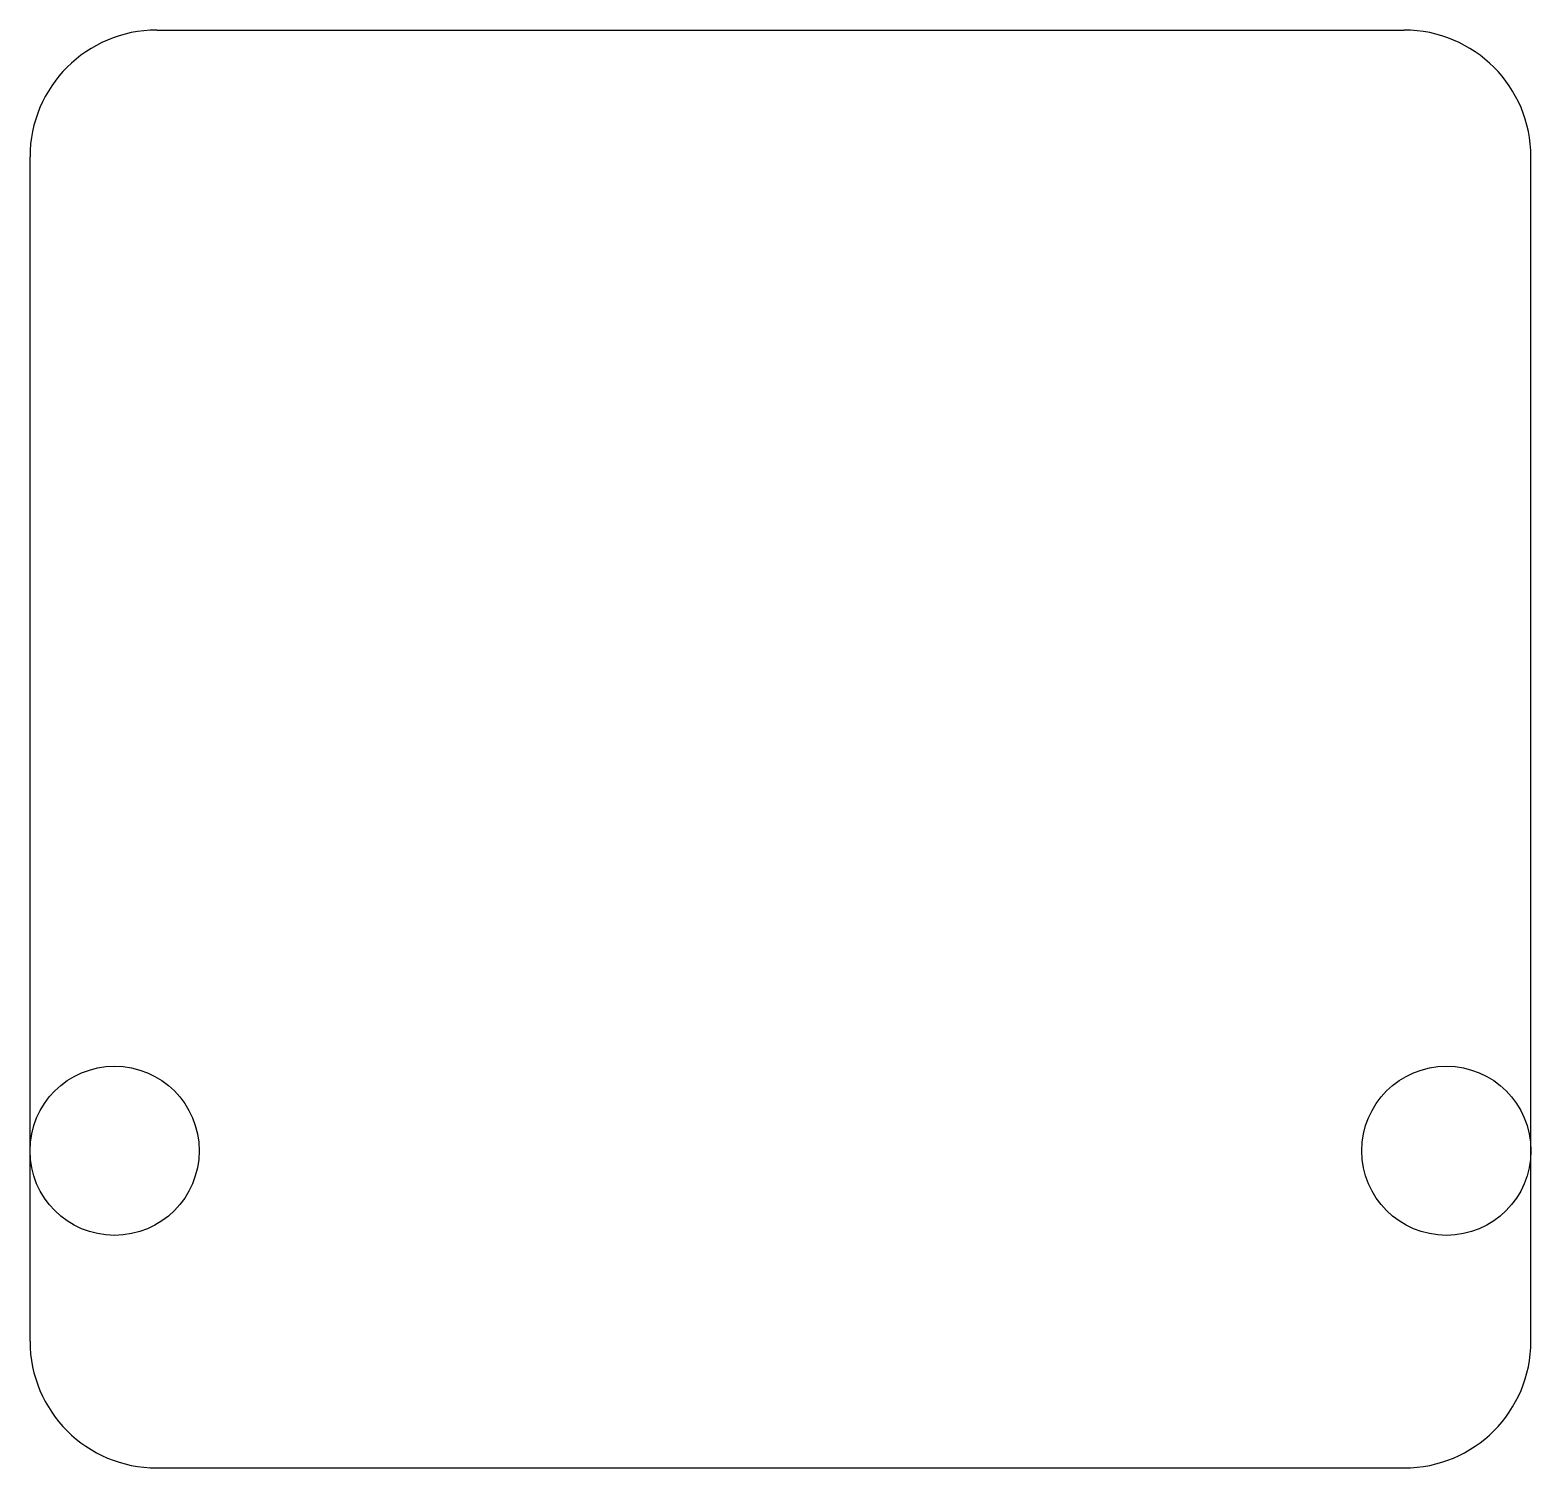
# Model space of a CAD drawing. Header units: millimetres. Extents: x -20.3 to 15.2, y -17.8 to 16.2.
import ezdxf

# ---------------------------------------------------------------- set-up
doc = ezdxf.new("R2010")
doc.units = ezdxf.units.MM

msp = doc.modelspace()

# ---------------------------------------------------------------- linework, layer by layer
at = {"color": 7, "linetype": 'Continuous'}
for p, q in [((-17.263, 16.177), (12.237, 16.177)), ((-20.263, -14.823), (-20.263, 13.177)), ((15.237, -14.823), (15.237, 13.177)), ((-17.263, -17.823), (12.237, -17.823))]:
    msp.add_line(p, q, dxfattribs=at)
for centre in [(-18.263, -10.323), (13.237, -10.323)]:
    msp.add_circle(centre, 2, dxfattribs=at)
for centre, start, end in [((-17.263, 13.177), 90, 180), ((12.237, 13.177), 0, 90), ((-17.263, -14.823), 180, 270), ((12.237, -14.823), 270, 0)]:
    msp.add_arc(centre, 3, start, end, dxfattribs=at)

doc.saveas('drawing.dxf')
